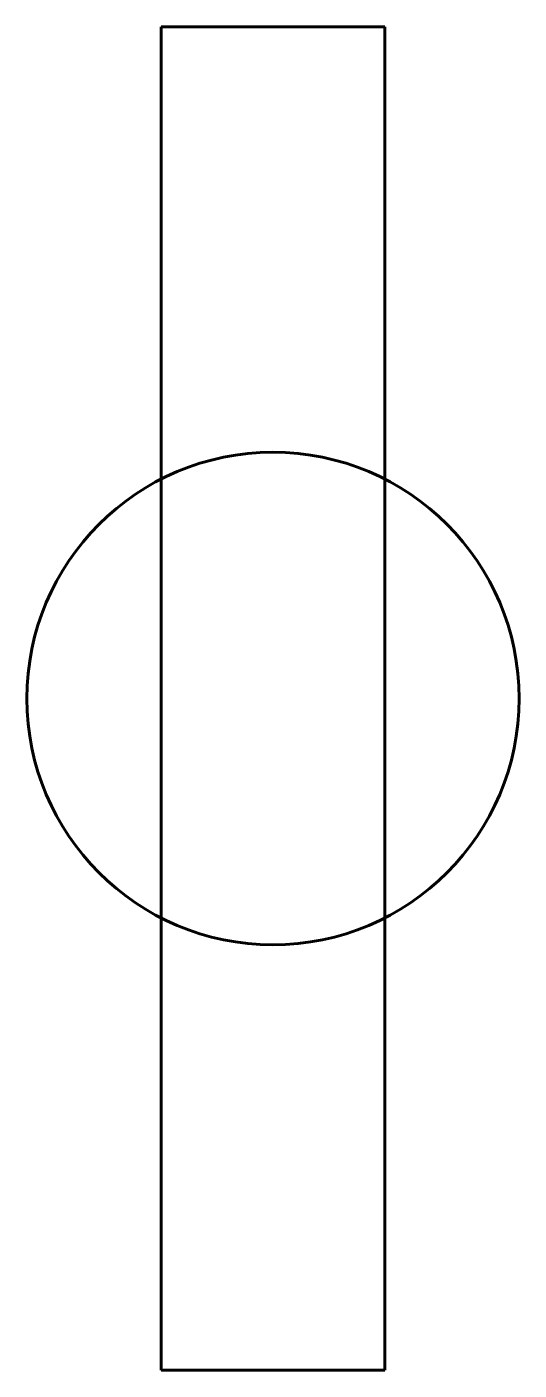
# Model space of a CAD drawing. Header units: millimetres. Extents: x -930.3 to -919.3, y 459.1 to 489.1.
import ezdxf

# ---------------------------------------------------------------- set-up
doc = ezdxf.new("R2010")
doc.units = ezdxf.units.MM
doc.linetypes.add('K5LT_BASIC', pattern=[0])
doc.layers.add('Системный слой', color=7, linetype='Continuous')

# ---------------------------------------------------------------- blocks, each defined once
blk = doc.blocks.new('U0')
at = {"layer": 'Системный слой', "color": 150, "linetype": 'K5LT_BASIC', "lineweight": 60, "true_color": 0x0080ff}
for p, q in [((-922.331, 489.144), (-927.331, 489.144)), ((-927.331, 489.144), (-927.331, 459.144)), ((-922.331, 459.144), (-922.331, 489.144)), ((-927.331, 459.144), (-922.331, 459.144))]:
    blk.add_line(p, q, dxfattribs=at)

msp = doc.modelspace()

# ---------------------------------------------------------------- linework, layer by layer
at = {"layer": 'Системный слой', "color": 150, "linetype": 'K5LT_BASIC', "lineweight": 60, "true_color": 0x0080ff}
msp.add_circle((-924.831, 474.144), 5.5, dxfattribs=at)
at = {"layer": 'Системный слой'}
msp.add_point((-930.331, 474.144), dxfattribs=at)

# ---------------------------------------------------------------- block references
msp.add_blockref('U0', (0, 0), dxfattribs=at)

doc.saveas('drawing.dxf')
